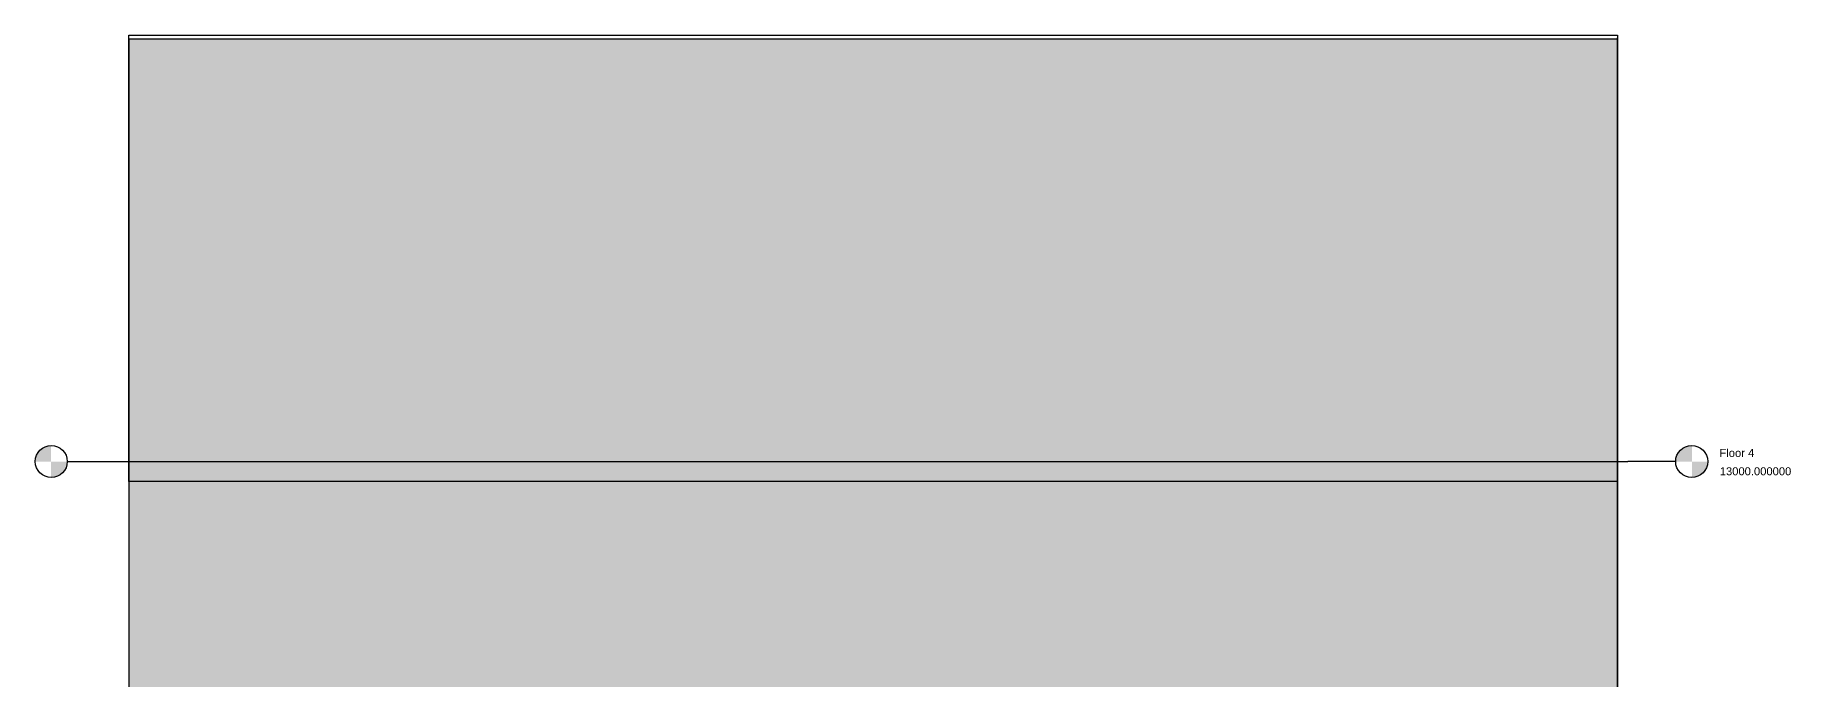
# Model space of a CAD drawing. Header units: millimetres. Extents: x -100 to 224448, y 0 to 22177.
# Drawn here: x 122733 to 144668, y 14122 to 22177 of the extents above; entities that cross this region are included whole.
import ezdxf

# ---------------------------------------------------------------- set-up
doc = ezdxf.new("R2010")
doc.units = ezdxf.units.MM
doc.layers.get('0').update_dxf_attribs({"true_color": 0xdfdfdf})
for name, color, linetype in [('Background_Back bricks', 7, 'Continuous'), ('Background_Front bricks', 7, 'Continuous'), ('Elevation_Front bricks', 7, 'Continuous'), ('Viewport border', 7, 'Continuous')]:
    doc.layers.add(name, color=color, linetype=linetype)
doc.layers.add('Background_DETAIL_OBJECTS', color=7, linetype='Continuous', true_color=0xdfdfdf)
doc.styles.get("Standard").update_dxf_attribs({"font": 'arial.ttf'})

# ---------------------------------------------------------------- blocks, each defined once
blk = doc.blocks.new('_StoryIndicator')
h = blk.add_hatch(color=256)
h.paths.add_polyline_path([(-199, 0), (1, 0), (1, 200, 0.414214)])
h.paths.add_polyline_path([(201, 0), (1, 0), (1, -200, 0.414214)])
blk.add_line((-200, 0), (-800, 0))
blk.add_circle((-1, 0), 200)
for tag, p in [('STORYNAME', (346, 57)), ('STORYELEVATION', (350, -172))]:
    blk.add_attdef(tag, p, '', height=100)
blk = doc.blocks.new("BB'__section__..%5CMainBuilding.dwg", base_point=(1833, -3770))
at = {"layer": 'Elevation_Front bricks'}
h = blk.add_hatch(dxfattribs=at)
h.set_pattern_fill('V_MASONRY300x75', color=256, scale=10, style=0)
h.paths.add_polyline_path([(21602, 16555), (21602, 18324), (21602, 18357), (3002, 18357), (3002, 12830), (21602, 12830)])
h = blk.add_hatch(dxfattribs=at)
h.set_pattern_fill('V_MASONRY300x75', color=256, scale=10, style=0)
h.paths.add_polyline_path([(12002, 10080), (12002, 10130), (12334, 10130), (12334, 10080), (12334, 9830), (21230, 9830), (21230, 10080), (21230, 10130), (21602, 10130), (21602, 12830), (3002, 12830), (3002, 9580), (12002, 9580)])
blk.add_line((2834, 13080), (21730, 13080))
blk.add_line((2834, 13080), (21730, 13080))
at = {"layer": 'Background_Back bricks', "extrusion": (0, 1, 0)}
for p, q in [((21602, 18357), (21602, 12830)), ((21602, 12830), (21602, 9580))]:
    blk.add_line(p, q, dxfattribs=at)
at = {"layer": 'Background_DETAIL_OBJECTS', "extrusion": (0, 1, 0)}
for p, q in [((3002, 18357), (3002, 18407)), ((3002, 18407), (21602, 18407)), ((21602, 18357), (3002, 18357)), ((21602, 18407), (21602, 18357)), ((21602, 18324), (21602, 18374)), ((21602, 18357), (21602, 18324)), ((21602, 18324), (21602, 16555))]:
    blk.add_line(p, q, dxfattribs=at)
at = {"layer": 'Background_Front bricks', "extrusion": (0, 1, 0)}
for p, q in [((21602, 18357), (3002, 18357)), ((3002, 12830), (3002, 18357)), ((3002, 18357), (3002, 12830)), ((21602, 12830), (21602, 18357)), ((21602, 16555), (21602, 16555)), ((21602, 16555), (21602, 12830)), ((21602, 12830), (3002, 12830)), ((21602, 12830), (3002, 12830)), ((3002, 12830), (3002, 9580)), ((3002, 12830), (3002, 9580)), ((21602, 12830), (21602, 9580)), ((21602, 9580), (21602, 12830)), ((21602, 12830), (21602, 12830)), ((21602, 12830), (21602, 12830))]:
    blk.add_line(p, q, dxfattribs=at)
at = {"rotation": 180}
blk.add_blockref('_StoryIndicator', (2034, 13080), dxfattribs=at)
blk.add_blockref('_StoryIndicator', (2034, 13080), dxfattribs=at)
blk.add_blockref('_StoryIndicator', (22530, 13080)).add_auto_attribs({'STORYNAME': 'Floor 4', 'STORYELEVATION': '13000.000000'})
blk.add_blockref('_StoryIndicator', (22530, 13080)).add_auto_attribs({'STORYNAME': 'Floor 4', 'STORYELEVATION': '13000.000000'})

msp = doc.modelspace()

# ---------------------------------------------------------------- block references
at = {"layer": 'Viewport border'}
msp.add_blockref("BB'__section__..%5CMainBuilding.dwg", (122733, 0), dxfattribs=at)

doc.saveas('drawing.dxf')
